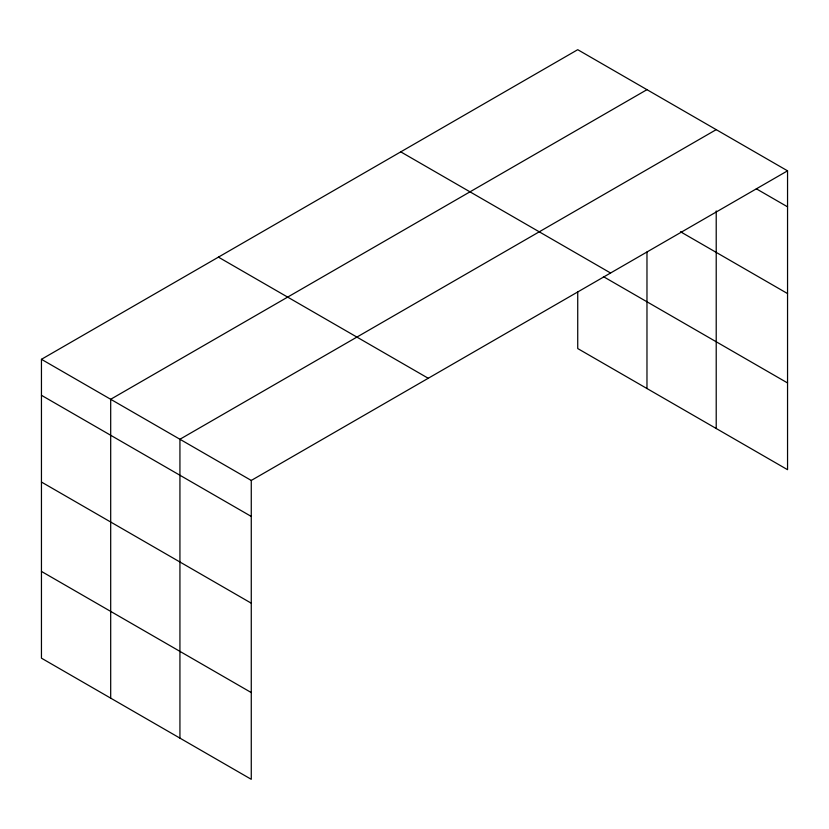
<?xml version="1.0" encoding="UTF-8"?>
<svg xmlns="http://www.w3.org/2000/svg" width="829" height="829" viewBox="0 0 829 829"><rect width="100%" height="100%" fill="white"/><g stroke="black" fill="none" stroke-linecap="round" stroke-linejoin="round"><path stroke-width="1.24" d="M716.215 210.949L716.215 428.51M41.45 359.309L251.27 480.447L251.27 779.312L41.45 658.174L41.45 359.309L577.73 49.688L787.55 170.826L787.55 469.691L577.73 348.553L577.73 291.59M646.972 89.667L110.692 399.277L110.692 698.142M716.215 129.645L179.934 439.256L179.934 738.121M251.27 480.447L787.55 170.826M756.338 188.805L787.55 206.825M680.474 231.747L787.55 293.57M400.759 151.862L610.579 273M603.408 276.637L787.55 382.946M218.421 257.135L428.241 378.273M41.45 395.298L251.27 516.436M41.45 482.043L251.27 603.191M41.45 571.419L251.27 692.567M646.972 251.985L646.972 388.532"/></g></svg>
